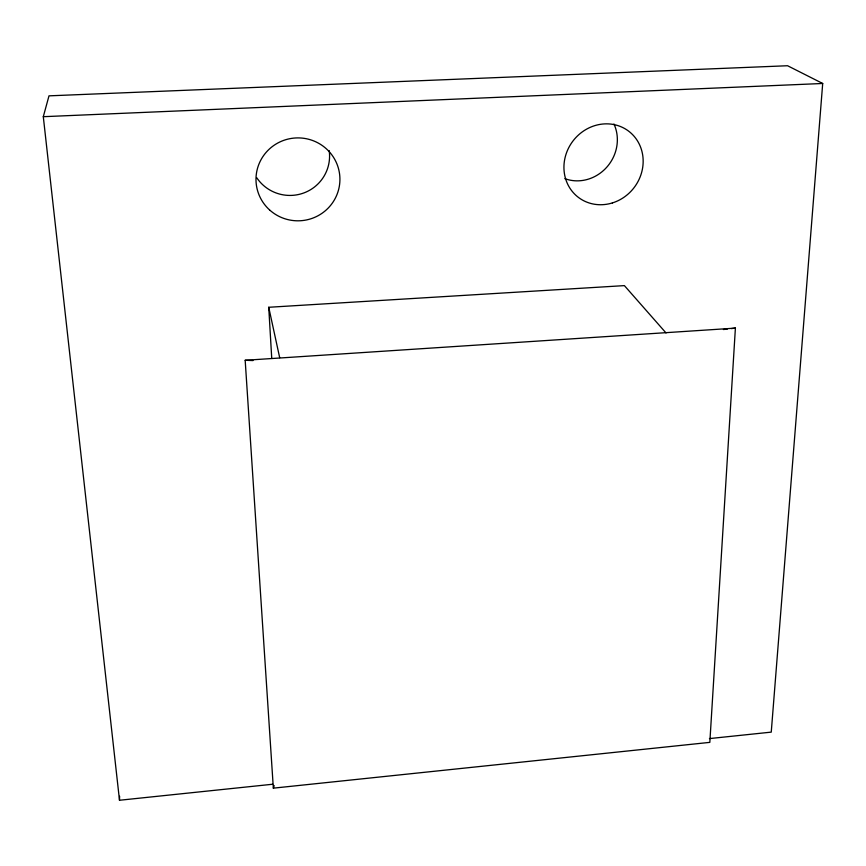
<?xml version="1.0" encoding="UTF-8"?>
<svg xmlns="http://www.w3.org/2000/svg" width="866" height="866" viewBox="0 0 866 866"><rect width="100%" height="100%" fill="white"/><g stroke="black" fill="none" stroke-linecap="round" stroke-linejoin="round"><path stroke-width="1.3" d="M272.693 784.239L119.497 800.26L119.595 796.244M735.396 328.117L709.828 742.368L273.342 788.157L245.175 360.278L735.396 328.117L731.391 328.593M119.497 800.26L43.3 116.694L48.994 95.845L787.573 65.74L822.7 83.482L771.249 732.127L709.438 738.59M273.342 788.157L274.176 785.603M723.391 329.535L727.386 329.058M271.74 358.405L268.731 307.278L624.397 285.618L666.03 332.955M43.3 116.694L822.7 83.482M245.175 360.278L253.034 360.57M268.731 307.278L279.686 357.69M613.972 124.022A39.425 36.718 -54.8 0 1 606.611 167.376A39.425 36.718 -54.8 0 1 564.838 178.656M329.188 150.587A39.771 39.446 12.7 0 1 256.715 177.703M269.543 209.897A41.969 41.46 -2.1 0 0 338.909 188.377A41.969 41.46 -2.1 0 0 285.412 139.805A41.969 41.46 -2.1 0 0 269.543 209.897M612.392 202.925A41.568 38.44 -52.7 0 0 632.57 134.609A41.568 38.44 -52.7 0 0 565.682 155.339A41.568 38.44 -52.7 0 0 612.392 202.925"/></g></svg>
